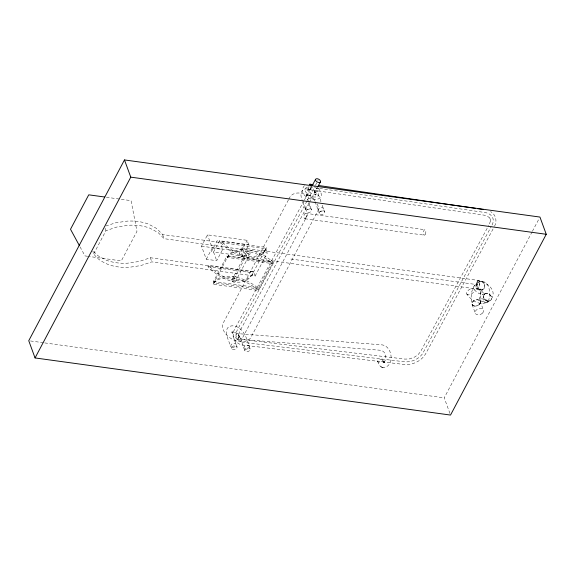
<?xml version="1.0" encoding="UTF-8"?>
<svg xmlns="http://www.w3.org/2000/svg" width="575" height="575" viewBox="0 0 575 575"><rect width="100%" height="100%" fill="white"/><g stroke="black" fill="none" stroke-linecap="round" stroke-linejoin="round"><path stroke-width="0.43" stroke-dasharray="2.88 2.16" d="M488.003 302.119L488.082 301.76A4.363 1.409 17.4 0 0 481.908 298.842A4.363 1.409 17.4 0 0 481.419 301.171A4.363 1.409 17.4 0 0 488.003 302.119C491.093 295.176 490.453 279.773 479.715 281.498A4.363 3.802 68.3 0 0 477.113 286.544A4.363 3.802 68.3 0 0 481.951 289.915L482.461 289.85L480.441 289.714L480.916 289.829L479.902 288.751L480.858 293.408L479.809 299.252M478.795 281.858C471.133 285.998 469.955 296.944 472.14 304.613M489.548 223.883L490.583 220.311L490.612 221.303L490.288 219.154L489.188 217.271L489.886 217.99L486.881 215.891L484.136 215.158L309.257 189.664A2.76 1.222 -81.7 0 1 308.66 186.451M494.572 226.162C497.468 221.188 495.722 214.324 490.597 211.578M251.606 275.971L253.748 271.601L208.624 265.398L207.949 266.671C217.896 277.639 243.915 291.899 253.072 272.873L266.534 247.451L221.411 241.248L220.743 242.521C230.819 253.978 258.326 268.094 266.534 247.451M264.392 251.821L265.866 248.723L162.588 234.55L156.68 228.498L148.393 224.056A50.176 34.665 -20.1 0 0 127.075 221.123L115.532 222.834L106.001 225.961M476.783 282.519L477.207 281.642A4.377 1.624 -78.4 0 1 479.579 282.045A4.377 1.624 -78.4 0 1 478.105 288.312A4.377 1.624 -78.4 0 1 475.999 286.817L476.014 285.768A4.377 1.624 -78.4 0 1 476.783 282.541A4.377 1.596 -78 0 0 476.007 285.811L476.007 286.817A4.377 1.596 -78 0 0 478.041 288.305A4.377 1.596 -78 0 0 479.536 282.037A4.377 1.596 -78 0 0 477.207 281.657M93.682 253.877L105.958 230.69L117.041 226.967L128.592 225.256A50.176 34.665 -20.1 0 1 149.903 228.189L158.19 232.623L164.098 238.682L267.361 252.885L255.084 276.072L151.822 261.869L140.738 265.592L129.188 267.303A50.176 34.665 -20.1 0 1 107.877 264.371C101.804 261.783 95.012 258.002 92.776 251.397M219.528 240.738L222.69 249.385L216.71 260.683L206.296 259.253L201.509 246.165L207.489 234.866L247.121 240.314L248.745 244.756L242.758 256.055L213.541 252.037L219.528 240.738L248.745 244.756M206.296 259.253L212.276 247.954L207.489 234.866M211.327 251.735L217.314 240.436M272.025 262.301L258.563 287.723L259.052 289.045L213.929 282.842L213.44 281.52L226.902 256.098L272.025 262.301L272.507 263.623L227.384 257.42L226.902 256.098M213.181 284.258L228.138 256.012A30.382 17.422 27.9 0 1 273.254 262.214L258.304 290.461L213.181 284.258A30.382 17.422 27.9 0 1 258.304 290.461M242.758 256.055L241.133 251.613L247.121 240.314M231.826 280.011L246.783 251.764M234.054 278.731L246.84 254.581M235.319 281.75L250.276 253.503M288.406 199.942L222.618 324.185C220.822 336.698 241.91 347.817 250.549 338.086L318.004 210.68L318.457 208.315L317.932 205.642L316.451 202.831M288.822 199.151C293.423 187.888 309.249 194.178 315.057 201.185M240.465 341.737L307.92 214.331M449.93 413.425L444.223 397.85L531.968 232.127M532.393 231.337L539.106 218.651M304.031 200.704L234.658 329.173C230.424 335.944 235.951 344.964 243.721 345.165L403.981 364.449C412.347 365.29 421.238 361.244 425.572 353.941L494.148 226.945M304.455 199.92L311.693 186.523M306.942 201.106L237.166 330.309A14.713 9.947 -22.1 0 0 244.339 342.499L404.462 361.776A14.713 9.947 -22.1 0 0 423.121 352.691L491.208 226.6M307.366 200.316L315.021 186.135M315.445 185.344L318.004 180.622M308.998 203.076L239.682 331.444L238.632 335.009L238.603 334.003L238.92 336.123L239.998 337.949L239.301 337.194L241.119 338.653L244.957 339.839L404.944 359.095L409.213 358.951L414.137 357.319L417.975 354.804L420.67 351.44L488.7 225.458M309.422 202.292L317.501 187.328M473.505 287.32L473.822 286.774M474.418 285.761L474.813 285.092M227.384 257.42L229.152 255.127A30.382 17.422 27.9 0 1 268.791 260.583L272.507 263.623M213.929 282.842L215.69 280.55A30.382 17.422 27.9 0 1 255.329 286.005L259.052 289.045M265.068 250.549C252.677 264.263 231.581 252.03 221.411 241.248M252.274 274.706C239.89 288.413 218.795 276.187 208.624 265.398M304.412 185.56C293.358 199.863 332.084 206.59 318.327 188.212M483.647 300.057L484.984 299.381L487.09 299.46L487.859 300.43L487.78 302.292L482.123 301.508M482.878 289.556L481.598 290.289L482.288 289.728L480.477 293.487L479.852 298.051L480.096 300.862M255.084 276.072L253.568 271.939L150.312 257.737L139.229 261.46L127.679 263.17A50.176 34.665 -20.1 0 1 106.368 260.238L98.073 255.803L93.222 251.023M479.715 281.498L481.728 281.642A4.363 3.802 68.3 0 1 484.136 283.806L484.552 284.869A4.377 3.817 68.3 0 1 481.965 289.958A4.377 3.817 68.3 0 1 477.106 286.58A4.377 3.817 68.3 0 1 479.723 281.513M382.059 367.31C395.025 368.834 393.473 345.244 381.218 344.799L237.597 333.622A2.76 1.567 -85.6 0 0 235.793 337.475A2.76 1.567 -85.6 0 0 238.467 337.978A2.76 1.567 -85.6 0 0 237.597 333.622M311.283 187.637A2.76 1.524 -88.9 0 1 309.415 189.664L307.963 189.635L308.861 189.606L307.273 190.246L308.114 189.455L307.74 190.023L307.948 188.866L308.552 191.374L308.157 190.72L310.256 192.711L313.03 194.048L315.74 194.372L314.841 194.4L316.437 193.761L315.589 194.551L315.963 193.983L315.761 195.141L315.653 193.523L314.518 192.115M236.972 339.099L380.47 350.261C385.89 350.958 387.126 358.311 384.208 362.164L384.711 361.445L383.331 362.487L384.445 362.207L383.115 361.97L384.855 362.703L383.051 360.906L383.396 361.618L382.957 360.137A2.76 1.279 -16.7 0 0 379.033 359.835A2.76 1.279 -16.7 0 0 378.875 362.157A2.76 1.279 -16.7 0 0 382.957 360.137M305.426 213.275L424.853 229.698M304.901 218.744L424.328 235.168M106.375 197.254L131.057 200.646L136.965 231.344L121.311 260.906L88.528 256.4M242.262 247.947L478.587 280.442C509.788 290.188 483.568 317.688 466.749 293.954M201.509 246.165L241.133 251.613M212.276 247.954L222.69 249.385M290.914 259.037L477.782 284.733M241.198 256.601L476.977 289.024M228.138 256.012L273.254 262.214M207.949 266.671L253.072 272.873M87.644 256.277L84.985 255.911L79.875 246.51M213.44 281.52L258.563 287.723M30.532 340.961L43.873 342.793M44.764 342.916L444.223 397.85M488.146 301.228L487.09 301.041A4.363 3.536 41.8 0 1 484.1 294.63A4.363 3.536 41.8 0 1 490.878 295.852A4.363 3.536 41.8 0 1 488.139 301.235L487.104 301.048A4.377 3.551 41.8 0 1 483.553 295.773A4.377 3.551 41.8 0 1 488.628 293.825A4.377 3.551 41.8 0 1 491.266 299.446M477.034 289.031L481.886 291.295L484.315 294.012L484.013 293.372L484.524 295.025L484.883 293.732L483.74 294.795L484.473 294.299L482.447 294.501L483.029 294.558L479.025 293.494L476.524 291.999L474.195 289.441M377.624 361.28L379.464 365.513L381.721 367.159M380.679 366.721L383.151 367.77M314.489 200.158L313.246 198.102L310.593 195.867L307.683 194.774L308.416 194.954L306.439 195.227L307.251 194.544L306.31 195.831L306.504 194.623L306.762 196.894L308.545 201.782M480.168 301.235L483.352 309.947M472.132 304.606L475.331 313.339M320.929 201.861C319.729 188.032 294.357 181.614 302.565 201.322M322.165 205.232L324.631 211.967A2.76 1.905 -20.1 0 1 320.893 214.647A2.76 1.905 -20.1 0 1 320.39 211.348A2.76 1.905 -20.1 0 1 324.631 211.967M315.093 201.811L319.312 213.347M308.847 202.594L311.528 209.925A2.76 1.905 -20.1 0 1 307.798 212.613A2.76 1.905 -20.1 0 1 307.294 209.314A2.76 1.905 -20.1 0 1 311.528 209.925M302.867 202.156L306.216 211.305M265.844 248.752L267.361 252.885M250.139 349.039A2.76 1.905 -20.1 0 0 245.906 348.421A2.76 1.905 -20.1 0 0 246.409 351.72A2.76 1.905 -20.1 0 0 250.139 349.039C247.207 340.386 244.49 327.463 233.457 325.795C220.232 325.479 229.619 343.002 231.732 348.378M213.541 252.037L216.71 260.683M244.828 350.419L239.387 335.973L239.775 336.598L237.533 334.01L234.658 332.293L233.227 331.912L233.953 332.091L231.977 332.364L232.782 331.682L231.847 332.961L232.041 331.753L232.293 334.01L237.044 346.998A2.76 1.905 -20.1 0 1 233.306 349.686A2.76 1.905 -20.1 0 1 232.81 346.387A2.76 1.905 -20.1 0 1 237.044 346.998M162.588 234.55L164.098 238.682M150.312 257.737L151.822 261.869M105.052 228.21L105.958 230.69M479.931 300.251L480.405 302.04M492.063 225.019A14.713 10.178 -20 0 0 484.761 212.484L309.81 186.983A7.36 4.19 28.4 0 0 305.85 192.107A7.36 4.19 28.4 0 0 315.984 196.988A7.36 4.19 28.4 0 0 316.423 190.167M309.415 189.664A2.76 1.524 -88.9 0 1 308.337 186.329M310.96 187.515A2.76 1.222 -81.7 0 1 309.257 189.664M481.728 281.642A4.363 3.802 68.3 0 1 484.136 283.813L484.552 284.877A4.363 3.802 68.3 0 1 481.951 289.915M474.238 306.022A4.356 2.954 -19.1 0 0 478.472 305.109L479.313 304.441A4.377 2.968 -19.1 0 0 478.745 300.057A4.377 2.968 -19.1 0 0 472.585 301.961A4.377 2.968 -19.1 0 0 474.246 306.015M232.911 276.395C235.664 284.143 239.028 273.765 232.911 276.395M245.022 253.518C247.775 261.266 251.138 250.887 245.022 253.518M238.632 337.388L237.712 338.898L239.868 338.093L238.632 337.388M482.497 313.152L481.656 313.828A4.363 3.012 -20.1 0 1 475.158 312.843A4.363 3.012 -20.1 0 1 480.556 308.444A4.363 3.012 -20.1 0 1 482.497 313.152M479.298 304.419L478.465 305.095A4.363 3.004 -19.9 0 1 471.96 304.11A4.363 3.004 -19.9 0 1 477.372 299.733A4.363 3.004 -19.9 0 1 479.298 304.419M467.784 294.767L467.152 294.457A4.363 2.444 -33.8 0 1 470.07 289.124A4.363 2.444 -33.8 0 1 474.131 291.123A4.363 2.444 -33.8 0 1 467.784 294.767M239.797 254.337L239.739 253.28A4.363 1.919 -82.2 0 1 242.585 248.033A4.363 1.919 -82.2 0 1 242.995 254.854A4.363 1.919 -82.2 0 1 239.797 254.337M306.741 209.738A2.76 1.905 -20.1 0 0 310.478 207.05A2.76 1.905 -20.1 0 0 306.245 206.439A2.76 1.905 -20.1 0 0 306.741 209.738M319.786 211.622A2.76 1.905 -20.1 0 0 323.517 208.941A2.76 1.905 -20.1 0 0 319.283 208.322A2.76 1.905 -20.1 0 0 319.786 211.622M245.475 349.176A2.76 1.905 -20.1 0 0 249.205 346.488A2.76 1.905 -20.1 0 0 244.972 345.877A2.76 1.905 -20.1 0 0 245.475 349.176M232.429 347.286A2.76 1.905 -20.1 0 0 236.167 344.605A2.76 1.905 -20.1 0 0 231.933 343.987A2.76 1.905 -20.1 0 0 232.429 347.286M305.85 217.882A2.76 1.215 -82.2 0 0 305.735 213.339A2.76 1.215 -82.2 0 0 303.902 216.804A2.76 1.215 -82.2 0 0 305.85 217.882M425.277 234.305A2.76 1.215 -82.2 0 0 425.169 229.763A2.76 1.215 -82.2 0 0 423.337 233.227A2.76 1.215 -82.2 0 0 425.277 234.305M246.977 252.748A1.948 1.121 27.9 0 0 250.103 253.74A1.948 1.121 27.9 0 0 248.515 251.419A1.948 1.121 27.9 0 0 246.977 252.748M232.027 280.995A1.948 1.121 27.9 0 0 235.146 281.987A1.948 1.121 27.9 0 0 233.558 279.666A1.948 1.121 27.9 0 0 232.027 280.995M315.344 192.158A2.76 1.229 -41.4 0 0 318.643 188.78A2.76 1.229 -41.4 0 0 315.28 189.556A2.76 1.229 -41.4 0 0 315.344 192.158"/><path stroke-width="0.86" d="M124.473 159.936L28.75 340.716L35.053 357.938L450.527 415.064L546.25 234.284L539.947 217.062L124.473 159.936L130.777 177.15L35.053 357.938M312.117 185.732L315.517 179.429M317.932 186.537L320.483 181.815M130.777 177.15L546.25 234.284M104.614 197.009L88.744 194.824L70.509 229.26L79.451 245.726M310.363 184.295L313.03 184.683M318.356 185.466L475.604 208.387M477.387 208.646L483.604 209.552M309.415 184.331A2.76 1.524 -88.9 0 1 311.283 186.207M309.717 184.388A2.76 1.222 -81.7 0 1 311.082 186.099M315.582 180.327A2.76 1.574 28.4 0 0 319.873 182.397A2.76 1.574 28.4 0 0 318.55 179.134A2.76 1.574 28.4 0 0 315.582 180.327"/></g></svg>
